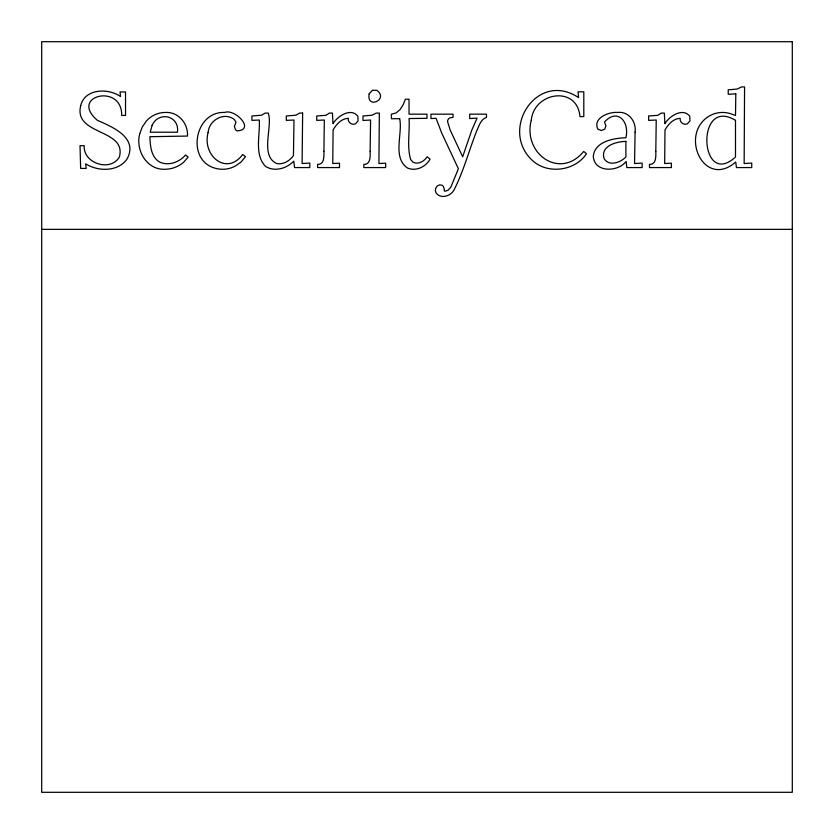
<?xml version="1.0" encoding="UTF-8"?>
<svg xmlns="http://www.w3.org/2000/svg" width="834" height="834" viewBox="0 0 834 834"><rect width="100%" height="100%" fill="white"/><g stroke="black" fill="none" stroke-linecap="round" stroke-linejoin="round"><path stroke-width="1.25" d="M41.7 229.35L792.3 229.35M302.638 113.09L302.106 163.516L309.8 163.089L309.8 167.571L294.527 167.571L293.776 161.16C286.688 168.531 274.542 172.19 265.452 166.341C253.984 154.405 260.302 134.92 259.27 120.033L251.899 120.357L251.899 115.978L261.511 115.228L265.149 113.09L268.246 113.09C273.104 126.32 259.437 155.76 276.742 163.558C283.331 164.83 289.742 160.847 293.453 155.604L293.985 120.033L286.302 120.357L286.302 115.978L295.914 115.228L299.542 113.09L302.638 113.09M635.081 132.21L634.549 163.516L642.128 163.089L642.128 167.571L626.855 167.571L626.105 161.483C617.89 172.117 594.506 172.847 593.308 156.573C594.392 141.478 613.73 138.09 625.896 137.766C629.743 121.733 617.577 107.711 604.525 121.962L605.922 126.017L604.744 129.114L601.324 130.5L597.801 129.114C592.557 118.032 608.83 111.631 617.671 112.454C628.815 111.13 636.519 121.816 635.081 132.21M735.494 120.357L735.494 157C699.58 189.871 695.108 95.701 735.494 120.357M399.642 118.647C402.978 133.586 392.032 157.543 407.555 168.051C416.062 171.658 425.747 166.852 430.083 159.138L427.196 156.782C424.214 161.243 418.491 164.788 413.122 162.286L410.641 159.565C406.794 146.304 409.942 132.116 409.035 118.543L426.987 118.324L426.987 114.164L409.035 114.164L409.035 99.204L405.407 99.204L403.218 104.677L400.07 109.567L396.14 112.955L391.417 114.164L391.417 118.751L399.642 118.647M625.896 141.405L625.896 156.886C620.694 162.578 608.684 166.863 604.045 158.47C600.271 145.898 616.524 141.478 625.896 141.405M323.905 151.34C323.967 155.979 324.562 164.725 317.598 164.371L317.598 167.571L339.501 167.571L339.501 163.193L332.766 163.516L333.089 129.968C336.31 124.339 341.314 118.626 348.258 118.324C347.58 122.264 351.802 125.507 355.44 123.88L358.057 120.888L357.869 116.27C350.989 107.305 337.468 116.145 332.985 123.672L332.443 113.09L329.347 113.09L325.927 115.332L316.743 115.978L316.743 120.357L324.332 120.033L323.905 151.34M370.15 151.34C370.223 155.979 370.817 164.725 363.853 164.371L363.853 167.571L385.642 167.571L385.642 163.193L378.917 163.516L379.345 113.09L376.249 113.09L371.974 115.228L362.998 115.978L362.998 120.461L370.577 120.033L370.15 151.34M655.805 151.34C655.868 155.979 656.462 164.725 649.498 164.371L649.498 167.571L671.401 167.571L671.401 163.193L664.667 163.516L664.99 129.968C668.211 124.339 673.215 118.626 680.158 118.324C679.481 122.264 683.703 125.507 687.341 123.88L689.958 120.888L689.77 116.27C682.89 107.305 669.368 116.145 664.886 123.672L664.354 113.09L661.247 113.09L657.838 115.332L648.644 115.978L648.644 120.357L656.233 120.033L655.805 151.34M735.817 93.867L735.494 115.446L729.729 113.414A26.74 26.74 0 0 0 708.785 116.301C678.907 134.972 704.344 189.474 735.713 162.015L736.453 167.571L751.736 167.571L751.736 163.089L744.147 163.516L744.574 86.924L741.478 86.924L737.204 89.061L728.228 89.801L728.228 94.294L735.817 93.867M444.397 189.474L444.293 190.965L445.471 191.184L448.244 190.11L450.913 187.014L458.387 168.749L441.728 133.065L436.067 118.324L430.938 118.543L430.938 114.164L453.05 114.164L453.05 117.365L450.423 117.75A3.784 3.784 0 0 0 447.597 121.639L450.162 129.968L462.661 156.782L471.856 129.968L477.09 118.115L469.719 118.543L469.719 114.164L486.483 114.164L486.483 117.365C480.467 119.46 479.06 126.153 476.548 131.251C468.948 150.652 463.652 171.106 454.144 189.714C450.986 196.167 440.456 199.503 435.984 192.758C433.888 188.797 437.589 183.344 442.072 185.252L443.334 186.378L444.397 189.474M208.125 132.512C201.797 154.947 226.035 176.527 242.715 154.54L245.488 156.677L240.953 162.13L235.24 166.081A26.323 26.323 0 0 1 216.089 168.458C185.784 161.41 194.061 111.256 224.554 112.454C234.99 108.305 255.725 130.062 237.023 130.875L235.553 129.76L234.385 126.445L235.98 122.171L234.25 119.398C223.981 111.62 208.99 120.148 208.125 132.512M531.3 120.117C522.47 153.352 559.802 180.446 583.696 151.444L586.479 153.685C577.962 166.664 560.969 171.773 546.312 168.03A34.152 34.152 0 0 1 533.552 161.525C498.179 130.99 536.596 69.681 578.567 97.599L578.035 91.834L583.8 91.834L583.8 116.614L579.964 116.614C577.357 85.329 534.104 91.698 531.3 120.117M80.71 105.616C73.319 135.608 127.008 128.509 119.387 157C110.369 172.231 83.108 163.495 84.182 145.679L80.022 145.679L80.658 168.426L86.215 168.426L85.683 163.829C97.943 171.575 117.354 171.971 126.705 159.565C139.08 138.183 112.809 127.018 97.432 120.357C68.419 95.754 122.369 82.691 121.681 115.446L125.527 115.446L125.527 91.938L120.075 91.938L120.503 96.535C108.284 87.914 84.828 88.456 80.71 105.616M139.737 133.732C135.264 150.12 146.732 170.063 164.944 169.281A29.701 29.701 0 0 0 183.449 162.494L188.13 157.105L185.565 154.968C179.466 162.182 168.531 166.268 159.607 162.046C150.881 156.98 150.297 145.627 149.88 136.703L187.483 136.057C188.317 123.776 178.549 111.839 165.799 112.454A25.437 25.437 0 0 0 146.377 121.024L142.301 126.977L139.737 133.732M369.191 93.815C366.147 109.89 389.322 99.402 376.78 90.28L372.402 90.28L369.191 93.815M152.101 125.392L150.203 132.21L177.444 132.21C179.79 115.634 158.481 110.786 152.101 125.392M792.3 41.7L41.7 41.7L41.7 792.3L792.3 792.3L792.3 41.7"/></g></svg>
